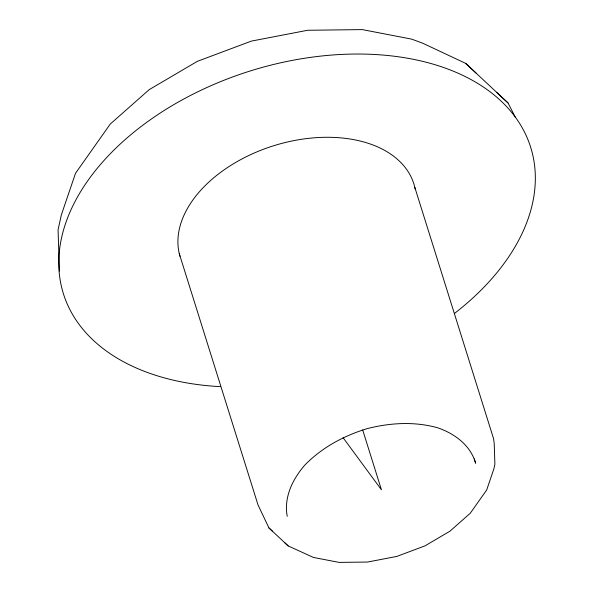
<?xml version="1.0" encoding="UTF-8"?>
<svg xmlns="http://www.w3.org/2000/svg" width="592" height="592" viewBox="0 0 592 592"><rect width="100%" height="100%" fill="white"/><g stroke="black" fill="none" stroke-linecap="round" stroke-linejoin="round"><path stroke-width="0.89" d="M474.259 458.844L475.635 463.24C470.499 445.258 454.811 433.714 437.799 427.824C414.57 421.289 390.128 422.755 366.944 428.697C343.589 435.867 321.663 447.693 304.569 465.356C292.485 479.424 283.731 497.391 287.224 516.328M476.123 73.097L465.675 63.374L422.703 43.209L411.64 39.124L362.297 29.6L307.625 30.273L251.356 41.107L197.321 61.353L149.199 89.644L110.267 124.031L75.51 173.301L61.361 214.874L58.075 229.74L59.415 271.062M284.967 542.938L288.178 545.928L313.449 557.442L339.12 562.4L367.558 562.045L396.832 556.413L424.945 545.883L449.979 531.165L470.233 513.271L486.683 490.006L493.876 468.857L494.89 464.276L494.216 443.526L493.565 438.657L414.814 187.361M496.533 92.263L508.025 102.964L515.173 116.92M179.295 253.716L258.045 505.013L268.946 527.938L272.483 531.231M465.675 63.374L508.025 102.964M268.946 527.938L288.178 545.928M343.057 437.651L381.433 489.784L362.681 429.955M179.975 256.284A122.418 78.359 -17.4 0 1 278.277 144.367A122.418 78.359 -17.4 0 1 415.192 189.092M220.372 386.643A244.836 156.725 -17.4 0 1 88.104 180.279A244.836 156.725 -17.4 0 1 446.02 68.369A244.836 156.725 -17.4 0 1 454.471 313.442"/></g></svg>
